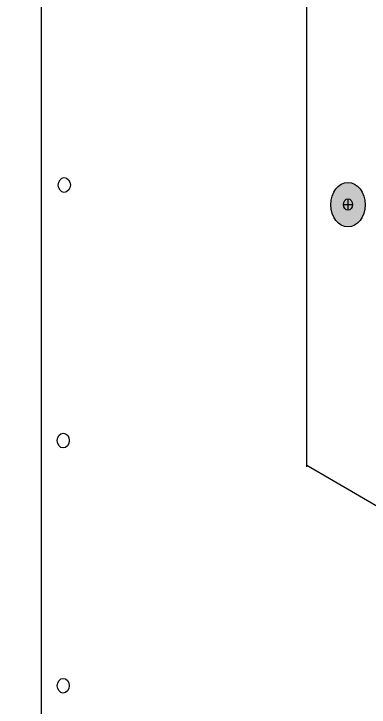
# Model space of a CAD drawing. Header units: inches. Extents: x -24 to 76, y -57 to 19.
# Drawn here: x 55.364 to 56.424, y -2.406 to -0.336 of the extents above; entities that cross this region are included whole.
import ezdxf

# ---------------------------------------------------------------- set-up
doc = ezdxf.new("R2010")
doc.units = ezdxf.units.IN
doc.header["$MEASUREMENT"] = 0
doc.layers.add('G-ANNO-TTLB', color=7, linetype='Continuous', lineweight=0)
doc.layers.add('WALL SCRATCH', color=7, linetype='Continuous', lineweight=0)

# ---------------------------------------------------------------- blocks, each defined once
blk = doc.blocks.new('Block_109')
at = {"layer": 'WALL SCRATCH', "true_color": 0x003b71, "transparency": 33554687}
h = blk.add_hatch(color=156, dxfattribs=at)
h.dxf.hatch_style = 2
edge = h.paths.add_edge_path()
edge.add_ellipse((56.3613, -0.9058), major_axis=(0, 0.0664), ratio=0.766948, start_angle=0, end_angle=360)
at = {"layer": 'WALL SCRATCH', "color": 18, "lineweight": 25, "true_color": 0x080808}
for p, q in [((56.3613, -0.8883), (56.3613, -0.9225)), ((56.3478, -0.9054), (56.3748, -0.9054))]:
    blk.add_line(p, q, dxfattribs=at)
at = {"layer": 'WALL SCRATCH', "color": 8, "lineweight": 25, "true_color": 0x808080}
blk.add_lwpolyline([(56.3542, -0.9768)], dxfattribs=at)
at = {"layer": 'WALL SCRATCH', "color": 18, "lineweight": 25, "true_color": 0x000000}
blk.add_ellipse((56.3613, -0.9058), major_axis=(0, 0.0664), ratio=0.766948, dxfattribs=at)
at = {"layer": 'WALL SCRATCH', "color": 18, "lineweight": 25, "true_color": 0x080808}
blk.add_ellipse((56.3613, -0.9054), major_axis=(0, 0.0171), ratio=0.788846, dxfattribs=at)
blk = doc.blocks.new('Block_106')
at = {"layer": 'WALL SCRATCH'}
blk.add_blockref('Block_109', (0, 0), dxfattribs=at)
blk = doc.blocks.new('Block_105')
at = {"layer": 'WALL SCRATCH'}
blk.add_blockref('Block_106', (0, 0), dxfattribs=at)

msp = doc.modelspace()

# ---------------------------------------------------------------- hatches: boundary and pattern name
at = {"layer": 'G-ANNO-TTLB', "true_color": 0xff00ff, "transparency": 33554687}
h = msp.add_hatch(color=6, dxfattribs=at)
edge = h.paths.add_edge_path()
edge.add_spline(control_points=[(71.2893, -15.0744), (71.2893, -15.0744), (30.6016, -15.0744), (30.6016, -15.0744), (30.6016, -15.0744), (30.6016, 19.0506), (30.6016, 19.0506), (30.6016, 19.0506), (71.2893, 19.0506), (71.2893, 19.0506), (71.2893, 19.0506), (71.2893, -15.0744), (71.2893, -15.0744)], knot_values=[0, 0, 0, 0, 1, 1, 1, 2, 2, 2, 3, 3, 3, 4, 4, 4, 4], degree=3, periodic=0)
edge = h.paths.add_edge_path()
edge.add_spline(control_points=[(30.7266, 18.9256), (30.7266, 18.9256), (30.7266, -14.9494), (30.7266, -14.9494), (30.7266, -14.9494), (71.1643, -14.9494), (71.1643, -14.9494), (71.1643, -14.9494), (71.1643, 18.9256), (71.1643, 18.9256), (71.1643, 18.9256), (30.7266, 18.9256), (30.7266, 18.9256)], knot_values=[0, 0, 0, 0, 1, 1, 1, 2, 2, 2, 3, 3, 3, 4, 4, 4, 4], degree=3, periodic=0)
edge.add_line((30.7266, 18.9256), (30.7266, 18.9256))

# ---------------------------------------------------------------- linework, layer by layer
at = {"layer": 'G-ANNO-TTLB'}
for points in [[(71.2893, -15.0744), (71.2893, -15.0744), (30.6016, -15.0744), (30.6016, -15.0744), (30.6016, -15.0744), (30.6016, 19.0506), (30.6016, 19.0506), (30.6016, 19.0506), (71.2893, 19.0506), (71.2893, 19.0506), (71.2893, 19.0506), (71.2893, -15.0744), (71.2893, -15.0744)], [(30.7266, 18.9256), (30.7266, 18.9256), (30.7266, -14.9494), (30.7266, -14.9494), (30.7266, -14.9494), (71.1643, -14.9494), (71.1643, -14.9494), (71.1643, -14.9494), (71.1643, 18.9256), (71.1643, 18.9256), (71.1643, 18.9256), (30.7266, 18.9256), (30.7266, 18.9256)]]:
    msp.add_open_spline(points, degree=3, knots=[0, 0, 0, 0, 1, 1, 1, 2, 2, 2, 3, 3, 3, 4, 4, 4, 4], dxfattribs=at)
at = {"layer": 'WALL SCRATCH', "color": 2, "lineweight": 25, "true_color": 0xffff00}
msp.add_line((55.4457, 3.3977), (55.4457, -2.4667), dxfattribs=at)
at = {"layer": 'WALL SCRATCH', "color": 18, "lineweight": 25, "true_color": 0x000000}
for p, q in [((56.236, 2.274), (56.2379, -1.6892)), ((56.2384, -1.6842), (58.5896, -3.0557))]:
    msp.add_line(p, q, dxfattribs=at)
at = {"layer": 'WALL SCRATCH', "color": 8, "lineweight": 25, "true_color": 0x808080}
msp.add_lwpolyline([(56.2966, -1.0216)], dxfattribs=at)
msp.add_lwpolyline([(56.2966, -1.0216)], dxfattribs=at)
at = {"layer": 'WALL SCRATCH', "color": 1, "lineweight": 25, "true_color": 0xff0000}
msp.add_lwpolyline([(56.236, -1.5596)], dxfattribs=at)
at = {"layer": 'WALL SCRATCH', "color": 252, "lineweight": 25, "true_color": 0x848484}
for centre in [(55.5149, -0.8471), (55.5119, -1.6102), (55.5119, -2.3425)]:
    msp.add_ellipse(centre, major_axis=(0, 0.0221), ratio=0.812499, dxfattribs=at)

# ---------------------------------------------------------------- block references
at = {"layer": 'WALL SCRATCH'}
msp.add_blockref('Block_105', (0, 0), dxfattribs=at)

doc.saveas('drawing.dxf')
